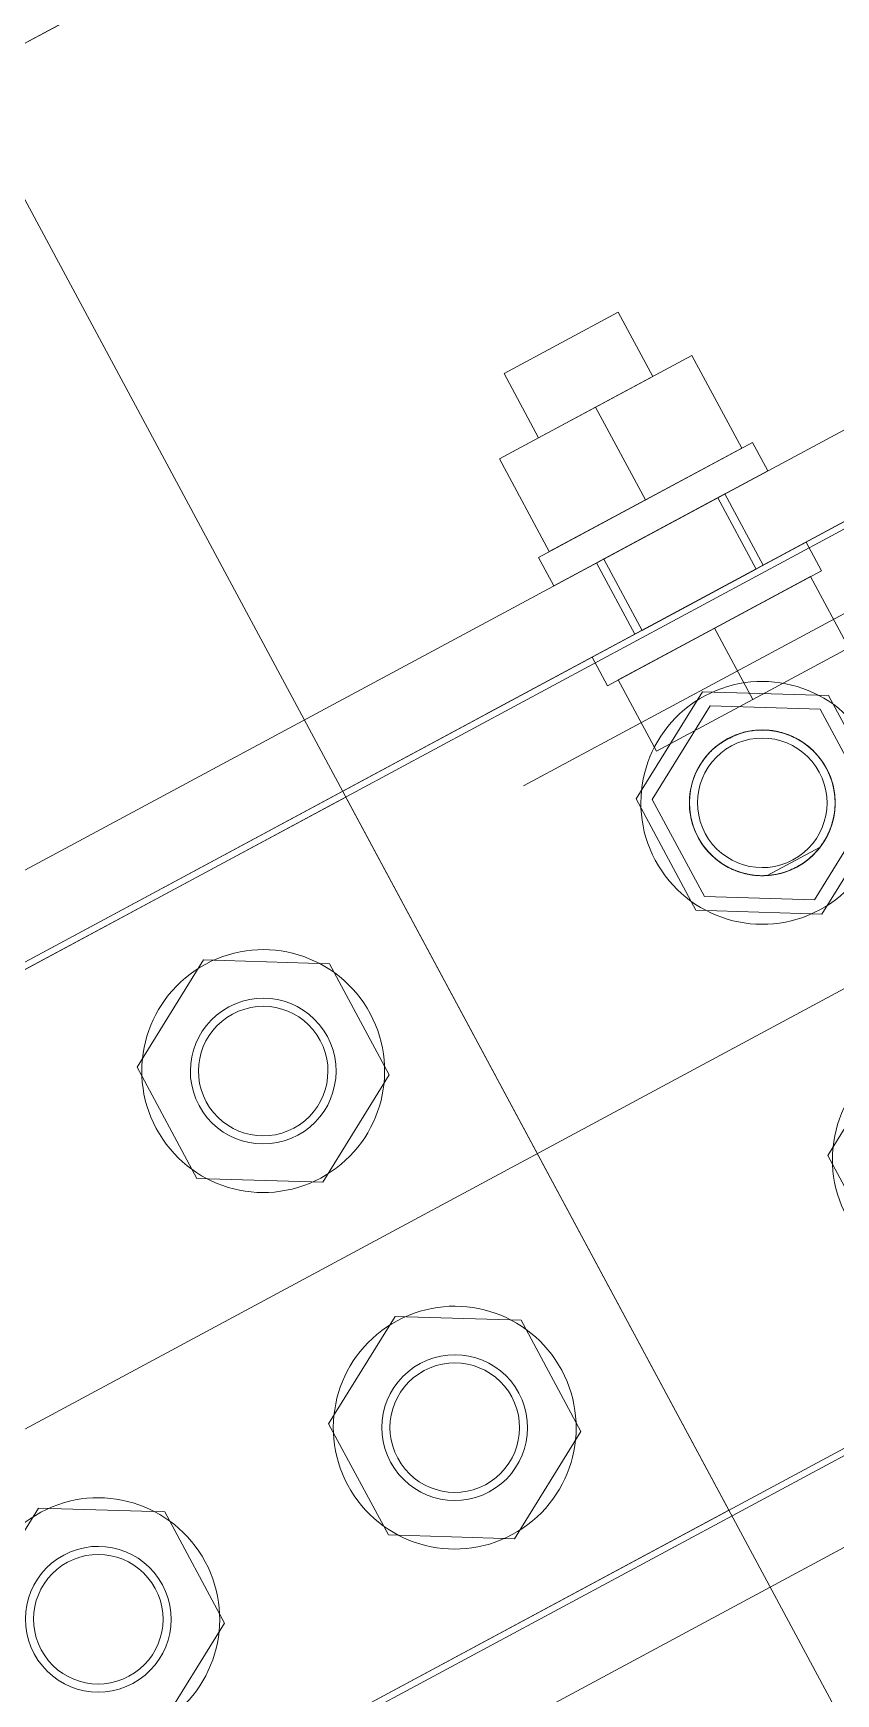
# Model space of a CAD drawing. Header units: millimetres. Extents: x -6949 to 305728, y -55091 to 76684.
# Drawn here: x 15712.6 to 15811.8, y 8224.6 to 8429.8 of the extents above; entities that cross this region are included whole.
import ezdxf

# ---------------------------------------------------------------- set-up
doc = ezdxf.new("R2010")
doc.units = ezdxf.units.MM
doc.layers.add('A-DETL', color=7, linetype='Continuous', lineweight=18, true_color=0x00a600)
doc.layers.add('S-BEAM', color=5, linetype='Continuous', lineweight=18)
doc.layers.add('S-FSTN', color=7, linetype='Continuous', lineweight=18)

msp = doc.modelspace()

# ---------------------------------------------------------------- linework, layer by layer
at = {"layer": 'A-DETL'}
msp.add_line((15000.0005, 7875.0003), (18750.0006, 9890.0003), dxfattribs=at)
at = {"layer": 'S-BEAM'}
for p, q in [((21739.2727, 11553.905), (15768.4695, 8345.5935)), ((21744.006, 11545.0961), (15773.2028, 8336.7846)), ((15809.862, 8329.244), (15803.3005, 8325.7183))]:
    msp.add_line(p, q, dxfattribs=at)
msp.add_arc((15802.7027, 8334.6994), 9.001, 273.808334, 322.692905, dxfattribs=at)
for points, knots in [([(15810.6315, 8338.9598), (15810.0044, 8340.0976), (15808.82, 8341.503), (15806.9514, 8342.6836), (15805.808, 8343.1607), (15804.8855, 8343.4523), (15804.085, 8343.6116), (15803.4362, 8343.6773), (15802.7782, 8343.7016), (15801.9081, 8343.6761), (15801.0296, 8343.5553), (15800.3438, 8343.3944), (15799.6847, 8343.1877), (15798.8408, 8342.8343), (15797.8565, 8342.2907), (15797.0337, 8341.7158), (15796.3634, 8341.1099), (15795.7925, 8340.4757), (15795.3712, 8339.917), (15795.0689, 8339.4625), (15794.7916, 8339.0122), (15794.4925, 8338.4341), (15794.2045, 8337.7066), (15793.9836, 8336.9645), (15793.6602, 8335.4969), (15793.6574, 8333.2284), (15794.2917, 8331.3597), (15794.7738, 8330.439)], [-1, -1, -1, -1, -0.86111111, -0.79166667, -0.75694444, -0.72222222, -0.6875, -0.67013889, -0.65277778, -0.61805556, -0.58333333, -0.56597222, -0.54861111, -0.51388889, -0.47916667, -0.44444444, -0.41666667, -0.38888889, -0.36111111, -0.34722222, -0.33333333, -0.30555556, -0.27777778, -0.25, -0.22222222, -0.11111111, 0, 0, 0, 0]), ([(15810.6315, 8338.9598), (15810.125, 8339.8649), (15809.228, 8341.0269), (15807.7216, 8342.2246), (15806.7742, 8342.7475), (15806.1118, 8343.0307), (15805.6589, 8343.2093), (15805.0738, 8343.4035), (15804.4637, 8343.5472), (15804.024, 8343.6146), (15803.7689, 8343.6431), (15803.5761, 8343.6586), (15803.3802, 8343.6704), (15803.1135, 8343.6836), (15802.6348, 8343.6967), (15801.9258, 8343.6794), (15801.0592, 8343.5765), (15800.4223, 8343.4217), (15800.002, 8343.279), (15799.7146, 8343.1734), (15799.2022, 8342.9631), (15798.4575, 8342.6002), (15797.7436, 8342.1795), (15797.2854, 8341.8682), (15797.0387, 8341.6868), (15796.6876, 8341.4149), (15796.2068, 8340.9687), (15795.6422, 8340.3019), (15795.236, 8339.7195), (15794.9826, 8339.3128), (15794.8464, 8339.083), (15794.7481, 8338.9131), (15794.6546, 8338.7437), (15794.5376, 8338.5154), (15794.3513, 8338.1117), (15794.1348, 8337.5242), (15793.9742, 8336.9297), (15793.8734, 8336.4539), (15793.7443, 8335.7456), (15793.6574, 8334.667), (15793.8248, 8332.7498), (15794.2987, 8331.3607), (15794.7738, 8330.439)], [0, 0, 0, 0, 0.11111111, 0.16666667, 0.22222222, 0.23611111, 0.25, 0.27777778, 0.30555556, 0.31944444, 0.32638889, 0.33333333, 0.34027778, 0.34722222, 0.36111111, 0.38888889, 0.41666667, 0.44444444, 0.45138889, 0.45833333, 0.47222222, 0.5, 0.52777778, 0.54166667, 0.54861111, 0.55555556, 0.58333333, 0.61111111, 0.63888889, 0.65277778, 0.65972222, 0.66666667, 0.67361111, 0.68055556, 0.69444444, 0.72222222, 0.75, 0.76388889, 0.77777778, 0.83333333, 0.88888889, 1, 1, 1, 1]), ([(15810.6315, 8338.9598), (15810.125, 8339.8649), (15809.228, 8341.0269), (15807.7216, 8342.2246), (15806.7742, 8342.7475), (15806.1118, 8343.0307), (15805.6589, 8343.2093), (15805.0738, 8343.4035), (15804.4637, 8343.5472), (15804.024, 8343.6146), (15803.7689, 8343.6431), (15803.5761, 8343.6586), (15803.3802, 8343.6704), (15803.1135, 8343.6836), (15802.6348, 8343.6967), (15801.9258, 8343.6794), (15801.0592, 8343.5765), (15800.4223, 8343.4217), (15800.002, 8343.279), (15799.7146, 8343.1734), (15799.2022, 8342.9631), (15798.4575, 8342.6002), (15797.7436, 8342.1795), (15797.2854, 8341.8682), (15797.0387, 8341.6868), (15796.6876, 8341.4149), (15796.2068, 8340.9687), (15795.6422, 8340.3019), (15795.236, 8339.7195), (15794.9826, 8339.3128), (15794.8464, 8339.083), (15794.7481, 8338.9131), (15794.6546, 8338.7437), (15794.5376, 8338.5154), (15794.3513, 8338.1117), (15794.1348, 8337.5242), (15793.9742, 8336.9297), (15793.8734, 8336.4539), (15793.7443, 8335.7456), (15793.6574, 8334.667), (15793.8248, 8332.7498), (15794.2987, 8331.3607), (15794.7738, 8330.439)], [-1, -1, -1, -1, -0.88888889, -0.83333333, -0.77777778, -0.76388889, -0.75, -0.72222222, -0.69444444, -0.68055556, -0.67361111, -0.66666667, -0.65972222, -0.65277778, -0.63888889, -0.61111111, -0.58333333, -0.55555556, -0.54861111, -0.54166667, -0.52777778, -0.5, -0.47222222, -0.45833333, -0.45138889, -0.44444444, -0.41666667, -0.38888889, -0.36111111, -0.34722222, -0.34027778, -0.33333333, -0.32638889, -0.31944444, -0.30555556, -0.27777778, -0.25, -0.23611111, -0.22222222, -0.16666667, -0.11111111, 0, 0, 0, 0]), ([(15810.6315, 8338.9598), (15810.1298, 8339.8701), (15808.9215, 8341.4305), (15807.0269, 8342.6808), (15805.6242, 8343.221), (15804.8833, 8343.4462), (15804.1175, 8343.6074), (15803.4703, 8343.6769), (15802.9416, 8343.6941), (15802.3959, 8343.6927), (15801.6972, 8343.6495), (15800.8543, 8343.5234), (15800.1781, 8343.3501), (15799.6492, 8343.1642), (15799.1117, 8342.9469), (15798.4441, 8342.6236), (15797.6759, 8342.1672), (15796.9826, 8341.6697), (15796.3633, 8341.1097), (15795.7926, 8340.4757), (15795.3712, 8339.917), (15795.0689, 8339.4625), (15794.7916, 8339.0122), (15794.4925, 8338.4341), (15794.2045, 8337.7066), (15793.9835, 8336.9645), (15793.7682, 8335.9858), (15793.658, 8334.7434), (15793.8168, 8332.7596), (15794.2917, 8331.3597), (15794.7738, 8330.439)], [0, 0, 0, 0, 0.11111111, 0.22222222, 0.25, 0.27777778, 0.30555556, 0.33333333, 0.34722222, 0.36111111, 0.38888889, 0.41666667, 0.44444444, 0.45833333, 0.47222222, 0.5, 0.52777778, 0.55555556, 0.58333333, 0.61111111, 0.63888889, 0.65277778, 0.66666667, 0.69444444, 0.72222222, 0.75, 0.77777778, 0.83333333, 0.88888889, 1, 1, 1, 1]), ([(15810.6315, 8338.9598), (15811.1051, 8338.0913), (15811.7296, 8336.2665), (15811.7525, 8333.8917), (15811.4045, 8332.3708), (15811.0785, 8331.3412), (15810.5166, 8330.1269), (15809.5513, 8328.7956), (15808.5152, 8327.7794), (15807.5156, 8327.0749), (15806.5924, 8326.5655), (15805.6383, 8326.1691), (15804.6659, 8325.8976), (15803.6334, 8325.7328), (15802.6031, 8325.6812), (15801.6149, 8325.7452), (15800.6135, 8325.9307), (15799.6455, 8326.2188), (15798.4584, 8326.7107), (15796.5197, 8327.9574), (15795.3529, 8329.346), (15794.7738, 8330.439)], [0, 0, 0, 0, 0.11111111, 0.22222222, 0.25, 0.27777778, 0.33333333, 0.38888889, 0.44444444, 0.47916667, 0.51388889, 0.54861111, 0.58333333, 0.61805556, 0.65277778, 0.6875, 0.72222222, 0.75694444, 0.79166667, 0.86111111, 1, 1, 1, 1]), ([(15810.6315, 8338.9598), (15811.1963, 8337.9493), (15811.699, 8336.2821), (15811.7256, 8334.0138), (15811.5017, 8332.7476), (15811.226, 8331.7672), (15810.842, 8330.8082), (15810.3539, 8329.9249), (15809.7369, 8329.0625), (15809.0167, 8328.2592), (15808.2358, 8327.5723), (15807.3493, 8326.9731), (15806.3789, 8326.4663), (15805.1983, 8326.0108), (15804.0176, 8325.7709), (15802.8771, 8325.6927), (15801.781, 8325.7127), (15800.7034, 8325.8996), (15799.6634, 8326.222), (15798.6931, 8326.6067), (15797.581, 8327.2525), (15796.0357, 8328.5162), (15795.1988, 8329.6161), (15794.7738, 8330.439)], [-1, -1, -1, -1, -0.86111111, -0.79166667, -0.75694444, -0.72222222, -0.6875, -0.65277778, -0.61805556, -0.58333333, -0.54861111, -0.51388889, -0.47916667, -0.44444444, -0.38888889, -0.36111111, -0.33333333, -0.27777778, -0.25, -0.22222222, -0.16666667, -0.11111111, 0, 0, 0, 0]), ([(15810.6315, 8338.9598), (15811.0833, 8338.1514), (15811.5387, 8336.8464), (15811.7393, 8334.8585), (15811.6638, 8333.5734), (15811.4486, 8332.5514), (15811.1426, 8331.5057), (15810.703, 8330.5038), (15810.1144, 8329.5789), (15809.4195, 8328.6717), (15808.5675, 8327.8202), (15807.5358, 8327.0876), (15806.5774, 8326.5586), (15805.5882, 8326.1504), (15804.5841, 8325.8788), (15803.5163, 8325.7221), (15802.4563, 8325.6841), (15801.4506, 8325.7649), (15800.4395, 8325.9745), (15799.4706, 8326.286), (15798.292, 8326.7981), (15796.4176, 8328.071), (15795.3051, 8329.4103), (15794.7738, 8330.439)], [0, 0, 0, 0, 0.11111111, 0.16666667, 0.22222222, 0.25, 0.27777778, 0.33333333, 0.36111111, 0.38888889, 0.44444444, 0.47916667, 0.51388889, 0.54861111, 0.58333333, 0.61805556, 0.65277778, 0.6875, 0.72222222, 0.75694444, 0.79166667, 0.86111111, 1, 1, 1, 1]), ([(15809.862, 8329.244), (15810.3077, 8329.8364), (15811.0348, 8331.0736), (15811.5996, 8332.959), (15811.7225, 8334.4325), (15811.6846, 8335.446), (15811.49, 8336.9526), (15811.0942, 8338.1075), (15810.6315, 8338.9598)], [0, 0, 0, 0, 0.2, 0.4, 0.55, 0.625, 0.7, 1, 1, 1, 1]), ([(15803.3005, 8325.7183), (15802.1905, 8325.6513), (15800.5813, 8325.8414), (15798.6188, 8326.6269), (15797.1532, 8327.5367), (15795.8066, 8328.8065), (15795.0774, 8329.8681), (15794.7738, 8330.439)], [-1, -1, -1, -1, -0.7, -0.55, -0.4, -0.2, 0, 0, 0, 0])]:
    msp.add_open_spline(points, degree=3, knots=knots, dxfattribs=at)
at = {"layer": 'S-FSTN'}
for p, q in [((15571.3852, 8353.2156), (15835.6508, 8495.2144)), ((15835.6508, 8495.2144), (15571.3852, 8353.2156)), ((15835.6508, 8495.2144), (15571.3852, 8353.2156)), ((15846.2741, 8158.5399), (15703.518, 8424.215)), ((15613.9848, 8273.9359), (15878.2505, 8415.9347)), ((15878.2505, 8415.9347), (15613.9848, 8273.9359)), ((15618.7181, 8265.1271), (15882.9838, 8407.1258)), ((15882.9838, 8407.1258), (15618.7181, 8265.1271)), ((15784.9024, 8395.2914), (15770.8083, 8387.7182)), ((15770.8083, 8387.7182), (15784.9024, 8395.2914)), ((15784.9024, 8395.2914), (15770.8083, 8387.7182)), ((15770.8083, 8387.7182), (15784.9024, 8395.2914)), ((15789.1624, 8387.3635), (15784.9024, 8395.2914)), ((15789.1624, 8387.3635), (15784.9024, 8395.2914)), ((15856.9359, 8392.2212), (15663.141, 8288.0888)), ((15856.9359, 8392.2212), (15663.141, 8288.0888)), ((15782.1153, 8383.5768), (15794.0084, 8389.9674)), ((15782.1153, 8383.5768), (15794.0084, 8389.9674)), ((15800.1617, 8378.5159), (15794.0084, 8389.9674)), ((15800.1617, 8378.5159), (15794.0084, 8389.9674)), ((15770.8083, 8387.7182), (15775.0682, 8379.7902)), ((15770.8083, 8387.7182), (15775.0682, 8379.7902)), ((15789.1624, 8387.3635), (15775.0682, 8379.7902)), ((15775.0682, 8379.7902), (15789.1624, 8387.3635)), ((15789.1624, 8387.3635), (15775.0682, 8379.7902)), ((15775.0682, 8379.7902), (15789.1624, 8387.3635)), ((15770.2222, 8377.1862), (15782.1153, 8383.5768)), ((15770.2222, 8377.1862), (15782.1153, 8383.5768)), ((15788.2686, 8372.1253), (15782.1153, 8383.5768)), ((15788.2686, 8372.1253), (15782.1153, 8383.5768)), ((15788.2686, 8372.1253), (15782.1153, 8383.5768)), ((15788.2686, 8372.1253), (15782.1153, 8383.5768)), ((15801.4819, 8379.2252), (15775.0553, 8365.0254)), ((15775.0553, 8365.0254), (15801.4819, 8379.2252)), ((15801.4819, 8379.2252), (15775.0553, 8365.0254)), ((15775.0553, 8365.0254), (15801.4819, 8379.2252)), ((15800.1617, 8378.5159), (15788.2686, 8372.1253)), ((15800.1617, 8378.5159), (15788.2686, 8372.1253)), ((15803.3752, 8375.7017), (15801.4819, 8379.2252)), ((15803.3752, 8375.7017), (15801.4819, 8379.2252)), ((15776.3755, 8365.7347), (15770.2222, 8377.1862)), ((15776.3755, 8365.7347), (15770.2222, 8377.1862)), ((15803.3752, 8375.7017), (15776.9486, 8361.5018)), ((15776.9486, 8361.5018), (15803.3752, 8375.7017)), ((15803.3752, 8375.7017), (15776.9486, 8361.5018)), ((15776.9486, 8361.5018), (15803.3752, 8375.7017)), ((15788.2686, 8372.1253), (15776.3755, 8365.7347)), ((15788.2686, 8372.1253), (15776.3755, 8365.7347)), ((15798.0908, 8372.8622), (15782.2331, 8364.3413)), ((15798.0908, 8372.8622), (15782.2331, 8364.3413)), ((15798.0908, 8372.8622), (15782.2331, 8364.3413)), ((15798.0908, 8372.8622), (15782.2331, 8364.3413)), ((15797.209, 8372.3884), (15783.1148, 8364.8151)), ((15783.1148, 8364.8151), (15797.209, 8372.3884)), ((15797.209, 8372.3884), (15783.1148, 8364.8151)), ((15783.1148, 8364.8151), (15797.209, 8372.3884)), ((15801.9423, 8363.5795), (15797.209, 8372.3884)), ((15801.9423, 8363.5795), (15797.209, 8372.3884)), ((15802.824, 8364.0533), (15798.0908, 8372.8622)), ((15802.824, 8364.0533), (15798.0908, 8372.8622)), ((15775.0553, 8365.0254), (15776.9486, 8361.5018)), ((15775.0553, 8365.0254), (15776.9486, 8361.5018)), ((15808.1085, 8366.8928), (15781.6819, 8352.693)), ((15781.6819, 8352.693), (15808.1085, 8366.8928)), ((15808.1085, 8366.8928), (15781.6819, 8352.693)), ((15781.6819, 8352.693), (15808.1085, 8366.8928)), ((15810.0018, 8363.3693), (15808.1085, 8366.8928)), ((15810.0018, 8363.3693), (15808.1085, 8366.8928)), ((15782.2331, 8364.3413), (15786.9663, 8355.5325)), ((15782.2331, 8364.3413), (15786.9663, 8355.5325)), ((15783.1148, 8364.8151), (15787.8481, 8356.0063)), ((15783.1148, 8364.8151), (15787.8481, 8356.0063)), ((15810.0018, 8363.3693), (15783.5752, 8349.1694)), ((15783.5752, 8349.1694), (15810.0018, 8363.3693)), ((15810.0018, 8363.3693), (15783.5752, 8349.1694)), ((15783.5752, 8349.1694), (15810.0018, 8363.3693)), ((15802.824, 8364.0533), (15786.9663, 8355.5325)), ((15802.824, 8364.0533), (15786.9663, 8355.5325)), ((15802.824, 8364.0533), (15786.9663, 8355.5325)), ((15802.824, 8364.0533), (15786.9663, 8355.5325)), ((15801.9423, 8363.5795), (15787.8481, 8356.0063)), ((15787.8481, 8356.0063), (15801.9423, 8363.5795)), ((15801.9423, 8363.5795), (15787.8481, 8356.0063)), ((15787.8481, 8356.0063), (15801.9423, 8363.5795)), ((15796.7885, 8356.2694), (15808.6816, 8362.6599)), ((15796.7885, 8356.2694), (15808.6816, 8362.6599)), ((15813.4149, 8353.8511), (15808.6816, 8362.6599)), ((15813.4149, 8353.8511), (15808.6816, 8362.6599)), ((15784.8954, 8349.8788), (15796.7885, 8356.2694)), ((15784.8954, 8349.8788), (15796.7885, 8356.2694)), ((15801.5218, 8347.4605), (15796.7885, 8356.2694)), ((15801.5218, 8347.4605), (15796.7885, 8356.2694)), ((15801.5218, 8347.4605), (15796.7885, 8356.2694)), ((15801.5218, 8347.4605), (15796.7885, 8356.2694)), ((15781.6819, 8352.693), (15783.5752, 8349.1694)), ((15781.6819, 8352.693), (15783.5752, 8349.1694)), ((15813.4149, 8353.8511), (15801.5218, 8347.4605)), ((15813.4149, 8353.8511), (15801.5218, 8347.4605)), ((15789.6287, 8341.0699), (15784.8954, 8349.8788)), ((15789.6287, 8341.0699), (15784.8954, 8349.8788)), ((15795.3235, 8348.4324), (15787.1199, 8335.1753)), ((15796.2654, 8346.6795), (15789.109, 8335.1146)), ((15801.5218, 8347.4605), (15789.6287, 8341.0699)), ((15801.5218, 8347.4605), (15789.6287, 8341.0699)), ((15810.9062, 8347.9565), (15795.3235, 8348.4324)), ((15809.859, 8346.2643), (15796.2654, 8346.6795)), ((15818.2854, 8334.2235), (15810.9062, 8347.9565)), ((15816.2963, 8334.2842), (15809.859, 8346.2643)), ((15751.2296, 8335.4217), (15663.141, 8288.0888)), ((15751.2296, 8335.4217), (15663.141, 8288.0888)), ((15798.5625, 8247.3332), (15751.2296, 8335.4217)), ((15798.5625, 8247.3332), (15751.2296, 8335.4217)), ((15787.1199, 8335.1753), (15794.4991, 8321.4423)), ((15789.109, 8335.1146), (15795.5463, 8323.1345)), ((15809.1399, 8322.7194), (15816.2963, 8334.2842)), ((15810.0819, 8320.9664), (15818.2854, 8334.2235)), ((15795.5463, 8323.1345), (15809.1399, 8322.7194)), ((15794.4991, 8321.4423), (15810.0819, 8320.9664)), ((15666.8083, 8175.6291), (15931.074, 8317.6278)), ((15931.074, 8317.6278), (15666.8083, 8175.6291)), ((15733.6615, 8315.2994), (15725.4579, 8302.0423)), ((15733.6615, 8315.2994), (15725.4579, 8302.0423)), ((15749.2442, 8314.8234), (15733.6615, 8315.2994)), ((15749.2442, 8314.8234), (15733.6615, 8315.2994)), ((15756.6234, 8301.0904), (15749.2442, 8314.8234)), ((15756.6234, 8301.0904), (15749.2442, 8314.8234)), ((15935.8073, 8308.819), (15671.5416, 8166.8202)), ((15671.5416, 8166.8202), (15935.8073, 8308.819)), ((15710.4739, 8200.0003), (15904.2688, 8304.1327)), ((15710.4739, 8200.0003), (15904.2688, 8304.1327)), ((15818.9899, 8304.3881), (15810.7864, 8291.1311)), ((15725.4579, 8302.0423), (15732.8371, 8288.3093)), ((15725.4579, 8302.0423), (15732.8371, 8288.3093)), ((15748.4199, 8287.8334), (15756.6234, 8301.0904)), ((15748.4199, 8287.8334), (15756.6234, 8301.0904)), ((15810.7864, 8291.1311), (15818.1656, 8277.398)), ((15732.8371, 8288.3093), (15748.4199, 8287.8334)), ((15732.8371, 8288.3093), (15748.4199, 8287.8334)), ((15757.3279, 8271.2551), (15749.1244, 8257.998)), ((15757.3279, 8271.2551), (15749.1244, 8257.998)), ((15772.9107, 8270.7792), (15757.3279, 8271.2551)), ((15772.9107, 8270.7792), (15757.3279, 8271.2551)), ((15780.2899, 8257.0462), (15772.9107, 8270.7792)), ((15780.2899, 8257.0462), (15772.9107, 8270.7792)), ((15749.1244, 8257.998), (15756.5036, 8244.265)), ((15749.1244, 8257.998), (15756.5036, 8244.265)), ((15772.0863, 8243.7891), (15780.2899, 8257.0462)), ((15772.0863, 8243.7891), (15780.2899, 8257.0462)), ((15713.2836, 8247.5886), (15705.0801, 8234.3316)), ((15713.2836, 8247.5886), (15705.0801, 8234.3316)), ((15710.4739, 8200.0003), (15798.5625, 8247.3332)), ((15710.4739, 8200.0003), (15798.5625, 8247.3332)), ((15728.8664, 8247.1127), (15713.2836, 8247.5886)), ((15728.8664, 8247.1127), (15713.2836, 8247.5886)), ((15736.2456, 8233.3797), (15728.8664, 8247.1127)), ((15736.2456, 8233.3797), (15728.8664, 8247.1127)), ((15756.5036, 8244.265), (15772.0863, 8243.7891)), ((15756.5036, 8244.265), (15772.0863, 8243.7891)), ((15728.042, 8220.1226), (15736.2456, 8233.3797)), ((15728.042, 8220.1226), (15736.2456, 8233.3797))]:
    msp.add_line(p, q, dxfattribs=at)
for centre, radius, start, end in [((15802.7027, 8334.6994), 15, 28.250619, 208.250619), ((15802.7027, 8334.6994), 15, 28.250619, 208.250619), ((15802.7027, 8334.6994), 9.001, 28.250619, 208.250619), ((15802.7027, 8334.6994), 9.001, 28.250619, 208.250619), ((15802.7027, 8334.6994), 8, 28.250619, 208.250619), ((15802.7027, 8334.6994), 8, 28.250619, 208.250619), ((15802.7027, 8334.6994), 15, 208.250619, 28.250619), ((15802.7027, 8334.6994), 15, 208.250619, 28.250619), ((15802.7027, 8334.6994), 9.001, 208.250619, 28.250619), ((15802.7027, 8334.6994), 9.001, 208.250619, 28.250619), ((15802.7027, 8334.6994), 8, 208.250619, 28.250619), ((15802.7027, 8334.6994), 8, 208.250619, 28.250619), ((15741.0407, 8301.5664), 15, 28.250619, 208.250619), ((15741.0407, 8301.5664), 15, 28.250619, 208.250619), ((15741.0407, 8301.5664), 9.001, 28.250619, 208.250619), ((15741.0407, 8301.5664), 9.001, 28.250619, 208.250619), ((15741.0407, 8301.5664), 9.001, 28.250619, 208.250619), ((15741.0407, 8301.5664), 9.001, 28.250619, 208.250619), ((15741.0407, 8301.5664), 9.001, 28.250619, 208.250619), ((15741.0407, 8301.5664), 8, 28.250619, 208.250619), ((15741.0407, 8301.5664), 8, 28.250619, 208.250619), ((15741.0407, 8301.5664), 15, 208.250619, 28.250619), ((15741.0407, 8301.5664), 15, 208.250619, 28.250619), ((15741.0407, 8301.5664), 9.001, 208.250619, 28.250619), ((15741.0407, 8301.5664), 9.001, 208.250619, 28.250619), ((15741.0407, 8301.5664), 9.001, 208.250619, 28.250619), ((15741.0407, 8301.5664), 9.001, 208.250619, 28.250619), ((15741.0407, 8301.5664), 9.001, 208.250619, 28.250619), ((15826.3691, 8290.6551), 15, 28.250619, 208.250619), ((15826.3691, 8290.6551), 15, 28.250619, 208.250619), ((15741.0407, 8301.5664), 8, 208.250619, 28.250619), ((15741.0407, 8301.5664), 8, 208.250619, 28.250619), ((15764.7071, 8257.5221), 15, 28.250619, 208.250619), ((15764.7071, 8257.5221), 15, 28.250619, 208.250619), ((15764.7071, 8257.5221), 9.001, 28.250619, 208.250619), ((15764.7071, 8257.5221), 9.001, 28.250619, 208.250619), ((15764.7071, 8257.5221), 9.001, 28.250619, 208.250619), ((15764.7071, 8257.5221), 9.001, 28.250619, 208.250619), ((15764.7071, 8257.5221), 9.001, 28.250619, 208.250619), ((15764.7071, 8257.5221), 15, 208.250619, 28.250619), ((15764.7071, 8257.5221), 15, 208.250619, 28.250619), ((15764.7071, 8257.5221), 8, 28.250619, 208.250619), ((15764.7071, 8257.5221), 8, 28.250619, 208.250619), ((15764.7071, 8257.5221), 9.001, 208.250619, 28.250619), ((15764.7071, 8257.5221), 9.001, 208.250619, 28.250619), ((15764.7071, 8257.5221), 9.001, 208.250619, 28.250619), ((15764.7071, 8257.5221), 9.001, 208.250619, 28.250619), ((15764.7071, 8257.5221), 9.001, 208.250619, 28.250619), ((15764.7071, 8257.5221), 8, 208.250619, 28.250619), ((15764.7071, 8257.5221), 8, 208.250619, 28.250619), ((15720.6628, 8233.8556), 15, 28.250619, 208.250619), ((15720.6628, 8233.8556), 15, 28.250619, 208.250619), ((15720.6628, 8233.8556), 9.001, 28.250619, 208.250619), ((15720.6628, 8233.8556), 9.001, 28.250619, 208.250619), ((15720.6628, 8233.8556), 9.001, 28.250619, 208.250619), ((15720.6628, 8233.8556), 9.001, 28.250619, 208.250619), ((15720.6628, 8233.8556), 9.001, 28.250619, 208.250619), ((15720.6628, 8233.8556), 8, 28.250619, 208.250619), ((15720.6628, 8233.8556), 8, 28.250619, 208.250619), ((15720.6628, 8233.8556), 15, 208.250619, 28.250619), ((15720.6628, 8233.8556), 15, 208.250619, 28.250619), ((15720.6628, 8233.8556), 9.001, 208.250619, 28.250619), ((15720.6628, 8233.8556), 9.001, 208.250619, 28.250619), ((15720.6628, 8233.8556), 9.001, 208.250619, 28.250619), ((15720.6628, 8233.8556), 9.001, 208.250619, 28.250619), ((15720.6628, 8233.8556), 9.001, 208.250619, 28.250619), ((15720.6628, 8233.8556), 8, 208.250619, 28.250619), ((15720.6628, 8233.8556), 8, 208.250619, 28.250619)]:
    msp.add_arc(centre, radius, start, end, dxfattribs=at)

doc.saveas('drawing.dxf')
